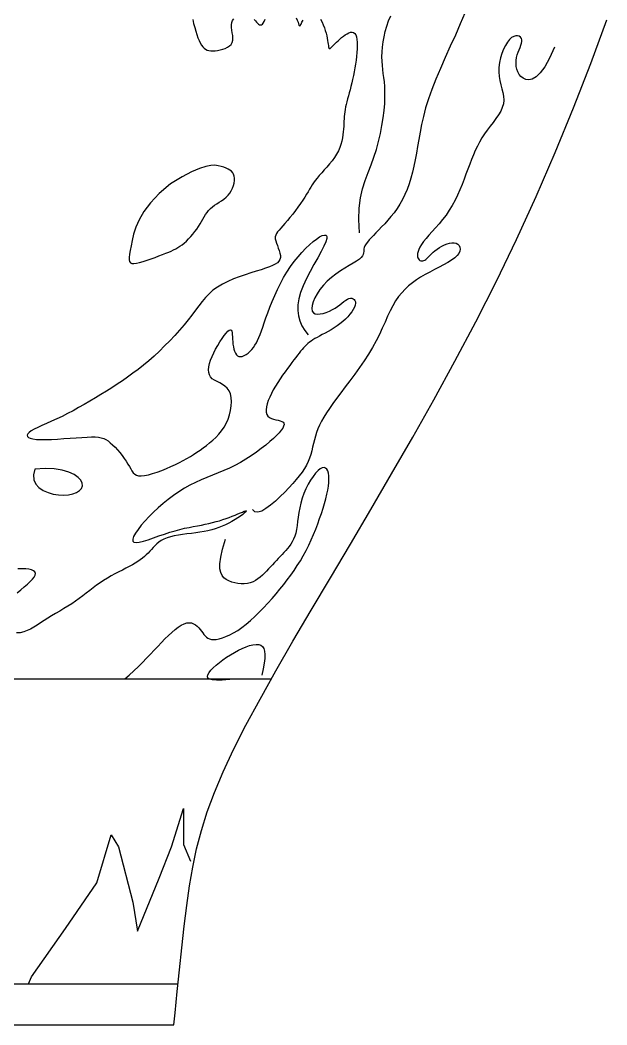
# Model space of a CAD drawing. Extents: x 560 to 725, y 213 to 408.
# Drawn here: x 694.33 to 721.17, y 213.12 to 259.09 of the extents above; entities that cross this region are included whole.
import ezdxf

# ---------------------------------------------------------------- set-up
doc = ezdxf.new("R2010")
doc.units = 0
doc.header["$LTSCALE"] = 10
doc.header["$MEASUREMENT"] = 0
for name, color, linetype in [('3', 3, 'CONTINUOUS'), ('4', 4, 'CONTINUOUS'), ('7', 7, 'CONTINUOUS')]:
    doc.layers.add(name, color=color, linetype=linetype)

msp = doc.modelspace()

# ---------------------------------------------------------------- linework, layer by layer
at = {"layer": '3'}
for points in [[(714.673, 259.412), (714.465, 258.915), (714.24, 258.406), (714.008, 257.893), (713.776, 257.381), (713.552, 256.877), (713.344, 256.389), (713.16, 255.923), (713.006, 255.484), (712.88, 255.071), (712.777, 254.682), (712.693, 254.314), (712.623, 253.964), (712.564, 253.631), (712.509, 253.311), (712.456, 253.002), (712.4, 252.702), (712.34, 252.411), (712.274, 252.129), (712.201, 251.858), (712.121, 251.597), (712.032, 251.347), (711.933, 251.109), (711.823, 250.882), (711.701, 250.669), (711.571, 250.467), (711.433, 250.277), (711.291, 250.099), (711.147, 249.931), (711.005, 249.775), (710.865, 249.628), (710.732, 249.491), (710.607, 249.363), (710.492, 249.244), (710.387, 249.134), (710.295, 249.032), (710.216, 248.937), (710.151, 248.85), (710.102, 248.769), (710.07, 248.695), (710.054, 248.626), (710.048, 248.561), (710.047, 248.499), (710.042, 248.437), (710.027, 248.374), (709.994, 248.307), (709.937, 248.235), (709.848, 248.156), (709.723, 248.068), (709.566, 247.971), (709.386, 247.863), (709.188, 247.744), (708.981, 247.614), (708.771, 247.47), (708.566, 247.313), (708.374, 247.143), (708.199, 246.958), (708.046, 246.765), (707.917, 246.57), (707.813, 246.378), (707.736, 246.198), (707.689, 246.033), (707.674, 245.892), (707.692, 245.781), (707.744, 245.703), (707.827, 245.657), (707.933, 245.639), (708.057, 245.646), (708.192, 245.674), (708.334, 245.718), (708.476, 245.776), (708.611, 245.844), (708.736, 245.918), (708.851, 245.994), (708.955, 246.071), (709.051, 246.145), (709.14, 246.213), (709.222, 246.271), (709.299, 246.318), (709.372, 246.351), (709.442, 246.366), (709.506, 246.364), (709.563, 246.346), (709.61, 246.313), (709.645, 246.266), (709.666, 246.206), (709.671, 246.133), (709.658, 246.05), (709.624, 245.956), (709.571, 245.854), (709.501, 245.746), (709.416, 245.634), (709.317, 245.521), (709.207, 245.408), (709.088, 245.299), (708.96, 245.195), (708.827, 245.097), (708.69, 245.007), (708.551, 244.923), (708.413, 244.844), (708.278, 244.771), (708.149, 244.702), (708.026, 244.638), (707.914, 244.577), (707.813, 244.519), (707.721, 244.463), (707.639, 244.407), (707.563, 244.351), (707.493, 244.294), (707.426, 244.234), (707.361, 244.17), (707.296, 244.102), (707.229, 244.027), (707.161, 243.947), (707.089, 243.859), (707.014, 243.763), (706.935, 243.66), (706.85, 243.547), (706.759, 243.426), (706.662, 243.294), (706.557, 243.153), (706.448, 243.002), (706.336, 242.845), (706.224, 242.682), (706.114, 242.516), (706.008, 242.348), (705.91, 242.179), (705.821, 242.011), (705.744, 241.847), (705.681, 241.688), (705.632, 241.536), (705.599, 241.394), (705.585, 241.263), (705.59, 241.147), (705.615, 241.047), (705.663, 240.966), (705.733, 240.904), (705.821, 240.859), (705.92, 240.827), (706.023, 240.802), (706.126, 240.781), (706.22, 240.759), (706.3, 240.732), (706.36, 240.697), (706.395, 240.649), (706.402, 240.587), (706.384, 240.513), (706.341, 240.426), (706.271, 240.326), (706.178, 240.213), (706.059, 240.089), (705.916, 239.952), (705.75, 239.804), (705.564, 239.648), (705.358, 239.486), (705.138, 239.323), (704.905, 239.161), (704.661, 239.004), (704.411, 238.855), (704.157, 238.717), (703.901, 238.593), (703.643, 238.48), (703.385, 238.374), (703.126, 238.272), (702.868, 238.168), (702.61, 238.06), (702.352, 237.943), (702.096, 237.814), (701.841, 237.67), (701.59, 237.511), (701.343, 237.34), (701.101, 237.159), (700.868, 236.97), (700.643, 236.774), (700.428, 236.575), (700.226, 236.373), (700.037, 236.172), (699.867, 235.976), (699.721, 235.791), (699.603, 235.621), (699.52, 235.472), (699.477, 235.349), (699.477, 235.257), (699.528, 235.201), (699.631, 235.185), (699.781, 235.204), (699.969, 235.25), (700.186, 235.318), (700.424, 235.4), (700.674, 235.489), (700.928, 235.578), (701.177, 235.661), (701.414, 235.731), (701.639, 235.791), (701.853, 235.841), (702.056, 235.884), (702.251, 235.922), (702.438, 235.957), (702.619, 235.99), (702.794, 236.025), (702.964, 236.062), (703.129, 236.102), (703.291, 236.144), (703.447, 236.189), (703.6, 236.236), (703.748, 236.285), (703.891, 236.336), (704.03, 236.389), (704.164, 236.443), (704.29, 236.495), (704.404, 236.544), (704.504, 236.585), (704.584, 236.617), (704.643, 236.636), (704.676, 236.64), (704.68, 236.627), (704.652, 236.593), (704.596, 236.542), (704.515, 236.478), (704.412, 236.403), (704.293, 236.321), (704.161, 236.237), (704.019, 236.153), (703.872, 236.072), (703.722, 235.999), (703.57, 235.932), (703.415, 235.872), (703.255, 235.819), (703.091, 235.771), (702.92, 235.729), (702.742, 235.692), (702.556, 235.661), (702.362, 235.633), (702.162, 235.608), (701.961, 235.583), (701.761, 235.558), (701.567, 235.529), (701.381, 235.496), (701.208, 235.456), (701.05, 235.407), (700.91, 235.349), (700.788, 235.282), (700.679, 235.208), (700.582, 235.128), (700.494, 235.045), (700.412, 234.959), (700.334, 234.874), (700.257, 234.789), (700.179, 234.708), (700.098, 234.628), (700.012, 234.551), (699.92, 234.475), (699.821, 234.399), (699.713, 234.324), (699.595, 234.248), (699.465, 234.172), (699.322, 234.094), (699.168, 234.014), (699.005, 233.931), (698.837, 233.845), (698.664, 233.756), (698.49, 233.662), (698.318, 233.563), (698.149, 233.459), (697.985, 233.349), (697.826, 233.235), (697.669, 233.117), (697.513, 232.996), (697.356, 232.874), (697.197, 232.751), (697.034, 232.629), (696.865, 232.509), (696.689, 232.392), (696.508, 232.277), (696.323, 232.164), (696.138, 232.054), (695.953, 231.944), (695.77, 231.836), (695.593, 231.729), (695.422, 231.622), (695.26, 231.516), (695.104, 231.413), (694.952, 231.316), (694.802, 231.23), (694.651, 231.157), (694.497, 231.101), (694.338, 231.065), (694.17, 231.052)], [(709.848, 249.359), (709.818, 249.961), (709.84, 250.489), (709.903, 250.957), (709.998, 251.376), (710.116, 251.759), (710.248, 252.118), (710.382, 252.465), (710.511, 252.813), (710.626, 253.171), (710.726, 253.536), (710.811, 253.903), (710.881, 254.266), (710.936, 254.619), (710.977, 254.957), (711.005, 255.273), (711.018, 255.563), (711.018, 255.823), (711.008, 256.055), (710.99, 256.267), (710.967, 256.463), (710.943, 256.65), (710.919, 256.834), (710.899, 257.019), (710.885, 257.212), (710.881, 257.418), (710.887, 257.634), (710.905, 257.86), (710.934, 258.093), (710.976, 258.331), (711.031, 258.572), (711.101, 258.814), (711.186, 259.054), (711.286, 259.29)], [(708.076, 259.13), (708.14, 259.003), (708.198, 258.872), (708.247, 258.741), (708.289, 258.613), (708.324, 258.49), (708.352, 258.372), (708.375, 258.262), (708.393, 258.16), (708.408, 258.069), (708.419, 257.989), (708.428, 257.923), (708.435, 257.87), (708.443, 257.83), (708.453, 257.803), (708.466, 257.788), (708.483, 257.787), (708.506, 257.798), (708.536, 257.821), (708.574, 257.856), (708.62, 257.901), (708.674, 257.955), (708.734, 258.015), (708.8, 258.081), (708.872, 258.149), (708.948, 258.219), (709.029, 258.288), (709.114, 258.354), (709.2, 258.415), (709.285, 258.467), (709.369, 258.507), (709.448, 258.532), (709.521, 258.538), (709.585, 258.523), (709.64, 258.483), (709.683, 258.416), (709.714, 258.324), (709.735, 258.21), (709.747, 258.079), (709.75, 257.932), (709.746, 257.773), (709.735, 257.605), (709.718, 257.431), (709.696, 257.255), (709.67, 257.078), (709.64, 256.9), (709.607, 256.724), (709.572, 256.55), (709.535, 256.38), (709.497, 256.215), (709.458, 256.056), (709.419, 255.903), (709.381, 255.758), (709.344, 255.619), (709.309, 255.486), (709.276, 255.359), (709.246, 255.236), (709.22, 255.118), (709.198, 255.004), (709.181, 254.894), (709.168, 254.786), (709.158, 254.679), (709.149, 254.571), (709.143, 254.462), (709.136, 254.349), (709.129, 254.232), (709.12, 254.109), (709.109, 253.979), (709.093, 253.843), (709.072, 253.701), (709.042, 253.556), (709.003, 253.407), (708.952, 253.257), (708.888, 253.105), (708.808, 252.954), (708.713, 252.804), (708.605, 252.656), (708.487, 252.511), (708.365, 252.37), (708.243, 252.234), (708.123, 252.103), (708.012, 251.98), (707.912, 251.864), (707.827, 251.756), (707.754, 251.653), (707.689, 251.553), (707.628, 251.453), (707.568, 251.35), (707.505, 251.241), (707.435, 251.124), (707.354, 250.994), (707.259, 250.851), (707.153, 250.698), (707.038, 250.538), (706.918, 250.376), (706.796, 250.216), (706.674, 250.062), (706.556, 249.917), (706.444, 249.787), (706.342, 249.674), (706.251, 249.576), (706.172, 249.488), (706.107, 249.408), (706.056, 249.331), (706.02, 249.254), (706.002, 249.174), (706.003, 249.086), (706.021, 248.989), (706.054, 248.883), (706.095, 248.772), (706.139, 248.658), (706.181, 248.544), (706.215, 248.433), (706.235, 248.327), (706.236, 248.23), (706.214, 248.143), (706.168, 248.064), (706.096, 247.993), (705.999, 247.927), (705.877, 247.863), (705.729, 247.801), (705.554, 247.738), (705.353, 247.672), (705.126, 247.601), (704.88, 247.524), (704.62, 247.441), (704.353, 247.349), (704.086, 247.248), (703.826, 247.137), (703.579, 247.015), (703.353, 246.88), (703.151, 246.732), (702.97, 246.572), (702.805, 246.399), (702.65, 246.215), (702.499, 246.02), (702.346, 245.814), (702.187, 245.599), (702.015, 245.375), (701.826, 245.142), (701.621, 244.904), (701.403, 244.663), (701.175, 244.421), (700.939, 244.182), (700.698, 243.948), (700.453, 243.721), (700.209, 243.506), (699.967, 243.303), (699.726, 243.112), (699.486, 242.931), (699.246, 242.758), (699.006, 242.592), (698.764, 242.431), (698.52, 242.273), (698.273, 242.117), (698.023, 241.962), (697.771, 241.807), (697.516, 241.655), (697.26, 241.506), (697.005, 241.361), (696.75, 241.221), (696.497, 241.088), (696.247, 240.962), (696.001, 240.845), (695.763, 240.735), (695.537, 240.634), (695.328, 240.539), (695.139, 240.451), (694.976, 240.369), (694.841, 240.293), (694.74, 240.223), (694.676, 240.157), (694.65, 240.097), (694.661, 240.043), (694.709, 239.997), (694.795, 239.959), (694.917, 239.929), (695.077, 239.908), (695.273, 239.898), (695.504, 239.898), (695.763, 239.907), (696.04, 239.922), (696.327, 239.942), (696.614, 239.963), (696.893, 239.984), (697.155, 240.002), (697.39, 240.015), (697.593, 240.021), (697.765, 240.018), (697.912, 240.006), (698.04, 239.982), (698.153, 239.947), (698.256, 239.898), (698.355, 239.835), (698.455, 239.755), (698.56, 239.66), (698.669, 239.55), (698.779, 239.43), (698.887, 239.303), (698.992, 239.171), (699.091, 239.038), (699.181, 238.907), (699.261, 238.782), (699.328, 238.665), (699.387, 238.558), (699.444, 238.463), (699.503, 238.383), (699.57, 238.318), (699.65, 238.271), (699.749, 238.243), (699.871, 238.237), (700.021, 238.253), (700.195, 238.289), (700.387, 238.342), (700.592, 238.409), (700.804, 238.487), (701.018, 238.573), (701.229, 238.663), (701.43, 238.756), (701.618, 238.848), (701.793, 238.94), (701.958, 239.031), (702.115, 239.124), (702.266, 239.219), (702.413, 239.316), (702.558, 239.417), (702.703, 239.522), (702.85, 239.631), (702.997, 239.747), (703.142, 239.87), (703.283, 240.002), (703.417, 240.143), (703.542, 240.296), (703.655, 240.46), (703.755, 240.638), (703.84, 240.829), (703.907, 241.03), (703.956, 241.234), (703.986, 241.438), (703.995, 241.634), (703.982, 241.819), (703.946, 241.986), (703.885, 242.13), (703.8, 242.249), (703.697, 242.345), (703.58, 242.424), (703.458, 242.492), (703.337, 242.555), (703.222, 242.618), (703.121, 242.686), (703.041, 242.766), (702.986, 242.862), (702.955, 242.973), (702.948, 243.098), (702.961, 243.235), (702.994, 243.382), (703.043, 243.538), (703.107, 243.701), (703.184, 243.869), (703.271, 244.041), (703.367, 244.21), (703.466, 244.373), (703.565, 244.525), (703.662, 244.659), (703.752, 244.771), (703.832, 244.855), (703.898, 244.908), (703.949, 244.924), (703.985, 244.907), (704.009, 244.861), (704.025, 244.792), (704.034, 244.705), (704.041, 244.603), (704.046, 244.491), (704.054, 244.375), (704.066, 244.259), (704.084, 244.146), (704.108, 244.039), (704.139, 243.941), (704.176, 243.855), (704.222, 243.784), (704.276, 243.732), (704.34, 243.701), (704.413, 243.693), (704.493, 243.707), (704.578, 243.741), (704.666, 243.791), (704.755, 243.857), (704.842, 243.934), (704.925, 244.021), (705.002, 244.116), (705.072, 244.216), (705.134, 244.323), (705.193, 244.44), (705.249, 244.569), (705.306, 244.711), (705.364, 244.87), (705.427, 245.047), (705.496, 245.245), (705.573, 245.465), (705.66, 245.704), (705.755, 245.958), (705.86, 246.223), (705.974, 246.495), (706.099, 246.769), (706.234, 247.041), (706.379, 247.308), (706.535, 247.566), (706.7, 247.812), (706.871, 248.046), (707.045, 248.264), (707.221, 248.466), (707.395, 248.65), (707.566, 248.814), (707.73, 248.957), (707.886, 249.076), (708.028, 249.168), (708.152, 249.23), (708.252, 249.257), (708.323, 249.246), (708.361, 249.192), (708.36, 249.093), (708.315, 248.944), (708.224, 248.743), (708.096, 248.499), (707.941, 248.219), (707.771, 247.914), (707.596, 247.593), (707.429, 247.266), (707.279, 246.94), (707.159, 246.627), (707.076, 246.333), (707.033, 246.058), (707.027, 245.801), (707.056, 245.557), (707.121, 245.326), (707.219, 245.106), (707.349, 244.894), (707.509, 244.687)], [(702.222, 259.118), (702.267, 258.929), (702.313, 258.75), (702.36, 258.582), (702.409, 258.427), (702.46, 258.286), (702.513, 258.158), (702.568, 258.046), (702.625, 257.95), (702.685, 257.871), (702.748, 257.808), (702.816, 257.759), (702.888, 257.723), (702.967, 257.7), (703.053, 257.688), (703.146, 257.685), (703.249, 257.691), (703.36, 257.704), (703.476, 257.726), (703.594, 257.756), (703.707, 257.796), (703.811, 257.847), (703.903, 257.908), (703.977, 257.981), (704.028, 258.067), (704.055, 258.166), (704.061, 258.275), (704.053, 258.391), (704.036, 258.512), (704.018, 258.633), (704.004, 258.753), (704.001, 258.868), (704.015, 258.976), (704.05, 259.072), (704.105, 259.157)], [(705.042, 259.117), (705.095, 259.058), (705.145, 259.002), (705.193, 258.952), (705.238, 258.911), (705.283, 258.882), (705.326, 258.869), (705.368, 258.873), (705.41, 258.899), (705.453, 258.95), (705.496, 259.028), (705.541, 259.134)], [(706.962, 259.195), (707.009, 259.087), (707.042, 258.992), (707.066, 258.914), (707.085, 258.857), (707.102, 258.824), (707.121, 258.819), (707.146, 258.846), (707.18, 258.906), (707.222, 258.991), (707.273, 259.094)], [(718.772, 257.859), (718.544, 257.343), (718.326, 256.954), (718.122, 256.676), (717.931, 256.494), (717.755, 256.394), (717.597, 256.36), (717.457, 256.378), (717.336, 256.433), (717.236, 256.511), (717.156, 256.608), (717.095, 256.719), (717.053, 256.842), (717.027, 256.973), (717.017, 257.107), (717.022, 257.243), (717.042, 257.375), (717.073, 257.501), (717.114, 257.621), (717.158, 257.734), (717.202, 257.84), (717.241, 257.938), (717.27, 258.029), (717.286, 258.112), (717.284, 258.187), (717.26, 258.254), (717.217, 258.309), (717.157, 258.349), (717.083, 258.371), (716.999, 258.371), (716.907, 258.346), (716.811, 258.291), (716.713, 258.205), (716.617, 258.084), (716.525, 257.934), (716.441, 257.759), (716.367, 257.565), (716.306, 257.359), (716.26, 257.145), (716.234, 256.929), (716.228, 256.718), (716.246, 256.515), (716.28, 256.321), (716.324, 256.134), (716.371, 255.953), (716.413, 255.777), (716.443, 255.604), (716.453, 255.434), (716.436, 255.266), (716.387, 255.097), (716.311, 254.928), (716.211, 254.758), (716.094, 254.587), (715.966, 254.414), (715.832, 254.24), (715.699, 254.062), (715.571, 253.882), (715.453, 253.699), (715.345, 253.512), (715.245, 253.32), (715.151, 253.124), (715.062, 252.922), (714.977, 252.713), (714.893, 252.497), (714.809, 252.275), (714.724, 252.044), (714.635, 251.807), (714.543, 251.567), (714.444, 251.326), (714.338, 251.085), (714.223, 250.847), (714.098, 250.615), (713.961, 250.39), (713.813, 250.174), (713.656, 249.969), (713.495, 249.773), (713.334, 249.588), (713.178, 249.414), (713.032, 249.25), (712.899, 249.097), (712.785, 248.955), (712.692, 248.824), (712.62, 248.705), (712.567, 248.597), (712.531, 248.499), (712.511, 248.412), (712.505, 248.335), (712.51, 248.268), (712.525, 248.212), (712.548, 248.165), (712.578, 248.127), (712.614, 248.1), (712.655, 248.082), (712.698, 248.074), (712.744, 248.075), (712.79, 248.087), (712.836, 248.108), (712.881, 248.138), (712.926, 248.178), (712.974, 248.225), (713.025, 248.279), (713.081, 248.338), (713.146, 248.402), (713.219, 248.47), (713.304, 248.54), (713.401, 248.612), (713.507, 248.682), (713.621, 248.748), (713.739, 248.806), (713.857, 248.854), (713.973, 248.888), (714.084, 248.905), (714.186, 248.903), (714.277, 248.879), (714.354, 248.836), (714.413, 248.775), (714.45, 248.7), (714.463, 248.614), (714.449, 248.519), (714.404, 248.419), (714.325, 248.315), (714.21, 248.211), (714.063, 248.107), (713.891, 248.002), (713.7, 247.896), (713.494, 247.788), (713.281, 247.678), (713.065, 247.566), (712.854, 247.451), (712.651, 247.332), (712.458, 247.208), (712.275, 247.077), (712.101, 246.936), (711.937, 246.785), (711.783, 246.619), (711.639, 246.439), (711.504, 246.241), (711.378, 246.024), (711.259, 245.789), (711.141, 245.539), (711.022, 245.274), (710.896, 244.998), (710.762, 244.711), (710.614, 244.416), (710.448, 244.114), (710.263, 243.807), (710.062, 243.499), (709.851, 243.192), (709.633, 242.889), (709.414, 242.593), (709.2, 242.307), (708.995, 242.035), (708.804, 241.78), (708.632, 241.543), (708.478, 241.323), (708.342, 241.117), (708.222, 240.924), (708.118, 240.74), (708.028, 240.564), (707.951, 240.393), (707.887, 240.224), (707.834, 240.055), (707.789, 239.887), (707.748, 239.719), (707.71, 239.552), (707.669, 239.385), (707.624, 239.22), (707.571, 239.055), (707.506, 238.893), (707.428, 238.731), (707.334, 238.569), (707.225, 238.406), (707.1, 238.239), (706.958, 238.066), (706.801, 237.887), (706.626, 237.699), (706.433, 237.501), (706.225, 237.293), (706.006, 237.087), (705.787, 236.898), (705.575, 236.739), (705.378, 236.625), (705.204, 236.571), (705.063, 236.59), (704.962, 236.697)], [(701.21, 251.602), (700.696, 251.157), (700.294, 250.733), (699.991, 250.333), (699.77, 249.958), (699.617, 249.612), (699.515, 249.296), (699.448, 249.013), (699.403, 248.765), (699.365, 248.553), (699.336, 248.377), (699.319, 248.234), (699.317, 248.122), (699.333, 248.04), (699.371, 247.985), (699.433, 247.956), (699.524, 247.95), (699.645, 247.965), (699.791, 247.998), (699.957, 248.045), (700.135, 248.103), (700.319, 248.168), (700.503, 248.236), (700.681, 248.303), (700.846, 248.367), (700.994, 248.425), (701.126, 248.477), (701.244, 248.526), (701.352, 248.574), (701.452, 248.625), (701.548, 248.68), (701.642, 248.741), (701.736, 248.812), (701.834, 248.893), (701.934, 248.984), (702.035, 249.083), (702.134, 249.189), (702.231, 249.3), (702.324, 249.415), (702.412, 249.531), (702.492, 249.648), (702.564, 249.763), (702.629, 249.876), (702.691, 249.987), (702.751, 250.094), (702.813, 250.196), (702.879, 250.294), (702.951, 250.385), (703.031, 250.47), (703.122, 250.547), (703.222, 250.619), (703.328, 250.689), (703.436, 250.758), (703.544, 250.828), (703.65, 250.904), (703.749, 250.985), (703.841, 251.076), (703.921, 251.177), (703.989, 251.287), (704.045, 251.402), (704.088, 251.519), (704.118, 251.636), (704.135, 251.749), (704.137, 251.855), (704.124, 251.952), (704.096, 252.037), (704.054, 252.11), (703.997, 252.174), (703.927, 252.23), (703.845, 252.278), (703.749, 252.321), (703.642, 252.36), (703.524, 252.397), (703.392, 252.429), (703.239, 252.449), (703.052, 252.442), (702.82, 252.398), (702.531, 252.304), (702.174, 252.148), (701.738, 251.918), (701.21, 251.602)], [(699.125, 228.958), (699.321, 229.124), (699.535, 229.318), (699.738, 229.512), (699.931, 229.704), (700.115, 229.893), (700.291, 230.08), (700.462, 230.262), (700.628, 230.439), (700.792, 230.611), (700.953, 230.776), (701.112, 230.931), (701.267, 231.075), (701.417, 231.203), (701.562, 231.314), (701.699, 231.404), (701.83, 231.47), (701.951, 231.51), (702.063, 231.522), (702.166, 231.509), (702.261, 231.475), (702.347, 231.424), (702.426, 231.359), (702.499, 231.286), (702.565, 231.208), (702.626, 231.13), (702.683, 231.054), (702.737, 230.983), (702.792, 230.918), (702.851, 230.862), (702.916, 230.815), (702.991, 230.779), (703.078, 230.757), (703.18, 230.749), (703.299, 230.757), (703.434, 230.782), (703.583, 230.824), (703.745, 230.883), (703.917, 230.96), (704.097, 231.056), (704.285, 231.17), (704.478, 231.302), (704.674, 231.454), (704.872, 231.623), (705.071, 231.806), (705.27, 232.001), (705.466, 232.204), (705.661, 232.414), (705.851, 232.627), (706.035, 232.841), (706.214, 233.055), (706.386, 233.267), (706.551, 233.48), (706.71, 233.695), (706.863, 233.912), (707.009, 234.132), (707.148, 234.357), (707.281, 234.587), (707.408, 234.824), (707.528, 235.065), (707.642, 235.31), (707.749, 235.556), (707.849, 235.802), (707.943, 236.046), (708.031, 236.288), (708.112, 236.524), (708.187, 236.754), (708.254, 236.976), (708.313, 237.19), (708.363, 237.395), (708.403, 237.589), (708.433, 237.771), (708.452, 237.941), (708.458, 238.097), (708.452, 238.239), (708.432, 238.362), (708.401, 238.465), (708.356, 238.545), (708.3, 238.597), (708.232, 238.62), (708.152, 238.61), (708.06, 238.564), (707.958, 238.481), (707.848, 238.363), (707.733, 238.216), (707.619, 238.045), (707.507, 237.855), (707.403, 237.65), (707.309, 237.435), (707.229, 237.215), (707.166, 236.995), (707.118, 236.777), (707.08, 236.563), (707.05, 236.355), (707.024, 236.155), (706.998, 235.966), (706.97, 235.788), (706.935, 235.625), (706.892, 235.477), (706.839, 235.343), (706.779, 235.222), (706.712, 235.11), (706.64, 235.007), (706.563, 234.91), (706.482, 234.817), (706.399, 234.726), (706.314, 234.635), (706.227, 234.544), (706.139, 234.453), (706.05, 234.361), (705.961, 234.268), (705.871, 234.174), (705.78, 234.079), (705.689, 233.982), (705.598, 233.885), (705.506, 233.788), (705.411, 233.693), (705.313, 233.604), (705.21, 233.522), (705.1, 233.45), (704.984, 233.389), (704.859, 233.343), (704.724, 233.312), (704.583, 233.296), (704.439, 233.296), (704.293, 233.31), (704.149, 233.338), (704.01, 233.379), (703.88, 233.433), (703.76, 233.498), (703.654, 233.577), (703.567, 233.678), (703.503, 233.812), (703.469, 233.989), (703.468, 234.22), (703.505, 234.517), (703.587, 234.889), (703.716, 235.348)], [(694.999, 238.544), (694.934, 238.283), (694.953, 238.057), (695.043, 237.863), (695.19, 237.703), (695.382, 237.574), (695.604, 237.476), (695.843, 237.409), (696.086, 237.371), (696.322, 237.362), (696.541, 237.379), (696.739, 237.421), (696.908, 237.484), (697.043, 237.566), (697.136, 237.664), (697.182, 237.777), (697.174, 237.902), (697.107, 238.035), (696.98, 238.169), (696.794, 238.296), (696.55, 238.408), (696.248, 238.497), (695.888, 238.555), (695.471, 238.573), (694.999, 238.544)], [(694.186, 232.889), (694.359, 233.028), (694.52, 233.161), (694.665, 233.287), (694.79, 233.404), (694.893, 233.512), (694.968, 233.611), (695.014, 233.699), (695.026, 233.776), (695.002, 233.841), (694.943, 233.895), (694.853, 233.936), (694.733, 233.966), (694.586, 233.984), (694.415, 233.99), (694.223, 233.984)], [(703.924, 228.917), (703.577, 228.89), (703.311, 228.885), (703.116, 228.902), (702.987, 228.937), (702.916, 228.99), (702.895, 229.059), (702.916, 229.141), (702.972, 229.236), (703.057, 229.342), (703.166, 229.455), (703.295, 229.574), (703.442, 229.696), (703.602, 229.818), (703.773, 229.938), (703.951, 230.053), (704.132, 230.161), (704.313, 230.26), (704.491, 230.346), (704.664, 230.419), (704.828, 230.475), (704.981, 230.512), (705.12, 230.529), (705.241, 230.522), (705.343, 230.49), (705.423, 230.43), (705.48, 230.342), (705.515, 230.223), (705.529, 230.073), (705.522, 229.889), (705.494, 229.671), (705.446, 229.416), (705.378, 229.124)], [(694.705, 214.995), (694.856, 215.322), (696.399, 217.524), (697.831, 219.615), (698.492, 221.817), (698.823, 221.266), (699.484, 218.735), (699.704, 217.414), (700.696, 219.835), (701.246, 221.266), (701.797, 223.027), (701.797, 221.376), (702.128, 220.606)]]:
    msp.add_lwpolyline(points, dxfattribs=at)
at = {"layer": '4'}
msp.add_line((608.475, 213.12), (701.356, 213.12), dxfattribs=at)
msp.add_lwpolyline([(701.356, 213.12), (701.417, 213.668), (701.518, 214.641), (701.619, 215.641), (701.723, 216.647), (701.832, 217.636), (701.948, 218.588), (702.075, 219.485), (702.223, 220.342), (702.4, 221.178), (702.618, 222.012), (702.887, 222.863), (703.215, 223.751), (703.614, 224.696), (704.094, 225.717), (704.661, 226.829), (705.309, 228.03), (706.029, 229.312), (706.81, 230.669), (707.645, 232.094), (708.523, 233.58), (709.435, 235.12), (710.372, 236.707), (711.324, 238.336), (712.286, 240.006), (713.252, 241.721), (714.215, 243.482), (715.171, 245.29), (716.114, 247.148), (717.038, 249.057), (717.938, 251.02), (718.807, 253.033), (719.64, 255.071), (720.43, 257.104), (721.171, 259.102)], dxfattribs=at)
at = {"layer": '7'}
for p, q in [((605.898, 228.958), (705.83, 228.958)), ((608.429, 214.995), (701.554, 214.995))]:
    msp.add_line(p, q, dxfattribs=at)

doc.saveas('drawing.dxf')
